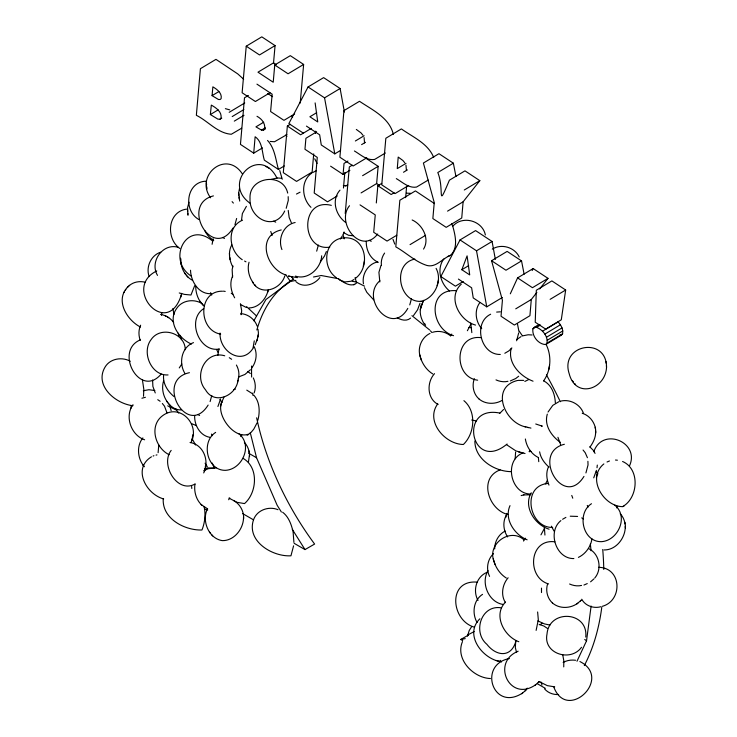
<?xml version="1.0" encoding="UTF-8"?>
<svg xmlns="http://www.w3.org/2000/svg" width="737" height="737" viewBox="0 0 737 737"><rect width="100%" height="100%" fill="white"/><g stroke="black" fill="none" stroke-linecap="round" stroke-linejoin="round"><path stroke-width="1.11" d="M293.906 542.377L293.114 532.05M494.711 548.927C494.564 541.631 498.608 534.353 505.195 531.055M474.868 441.048C474.803 459.068 494.297 471.348 510.852 471.643M163.568 375.455C162.849 383.82 167.787 391.43 174.015 396.57M515.605 452.085L515.154 458.819M241.487 220.437L242.362 213.601L246.398 206.342M525.868 426.953C504.32 422.826 490.05 387.247 517.411 380.504M217.784 355.464L218.963 349.052M321.673 255.785C321.102 268.213 308.048 280.373 295.399 276.117M470.768 323.119L471.827 332.636M544.357 527.241L544.929 535.062M221.063 404.235C217.507 417.52 236.015 441.095 250 433.457M420.716 307.541C419.224 313.207 421.278 319.232 424.245 324.077M603.861 463.932C586.532 477.834 603.106 506.245 622.489 506.66C638.187 498.258 640.37 469.091 622.581 461.482M364.539 142.877L364.087 137.579M406.428 170.505L405.976 165.208M163.236 498.903C162.029 518.562 184.563 530.566 201.966 530.004C204.858 522.782 205.715 514.758 204.269 507.111M241.1 314.727L241.699 310.784L240.4 303.718M238.346 378.671C239.608 374.129 238.687 369.126 236.42 365.045M257.839 337.058L258.438 333.115L257.996 329.255M420.597 301.378C434.415 298.78 442.882 280.659 436.083 268.36M563.741 666.902L563.805 660.748L562.718 654.686M545.675 344.566L547.029 343.129C548.107 336.256 542.708 329.798 536.6 327.339L534.279 327.339L532.915 328.803C531.838 336.072 538.323 344.317 545.675 344.566L561.235 335.234L562.589 333.797C563.501 329.31 561.004 325.063 558.093 321.857L542.533 331.199M527.13 539.806C514.49 534.73 503.878 519.115 510.004 505.637M453.356 163.19L437.806 172.532C444.816 189.75 436.341 210.985 449.413 180.187L464.973 170.855L479.833 180.657L463.112 201.8L461.74 218.005L446.189 227.346L432.859 218.557L434.25 202.564L423.397 163.034L438.957 153.692L453.356 163.19L455.954 176.53M536.858 292.451L531.294 299.498L529.921 315.712L514.362 325.045L501.031 316.256L502.422 300.263L491.57 260.732L507.13 251.4L521.538 260.898L524.136 274.238M130.983 408.197L131.204 405.626M187.907 214.375L187.576 207.668L188.985 202.251M210.589 197.811C194.356 175.765 226.01 149.252 242.233 173.711M212.09 244.297L213.159 238.77M232.68 266.711C229.262 260.087 227.963 251.603 231.777 244.896M239.7 201.09L238.668 193.011L239.497 188.469M248.397 95.451L244.509 97.781L240.455 144.397L253.721 153.149L255.131 136.75C262.63 141.937 261.93 152.393 264.353 160.159L278.448 169.455L284.279 165.954M330.609 166.184L343.083 174.411L344.022 163.421L347.91 161.081M343.47 188.027L344.824 172.44M290.277 124.295L287.356 126.045L283.303 172.651L296.569 181.403L312.129 172.071L313.713 153.876M315.491 133.415L315.685 131.14M212.072 95.635L212.864 86.846C217.028 89.315 222.233 93.102 221.128 98.647L220.105 99.523L218.419 99.467L212.072 95.635L218.88 91.554M300.217 103.06L303.635 64.441L290.304 55.653L274.744 64.985L273.215 82.231L257.987 72.18L273.538 62.848L275.067 45.602L261.801 36.85L246.241 46.191L242.123 92.761L255.389 101.513L269.982 92.751M345.22 213.49L349.338 166.921L352.258 165.171M361.084 192.919L376.635 183.577L378.164 166.332L365.847 158.206M376.312 202.961L377.841 185.724L381.729 183.384M405.626 197.673L406.631 186.314M143.503 396.285L143.835 389.385L142.434 380.016M543.574 380.937C550.88 370.693 551.773 356.478 546.467 345.156M190.865 442.688C200.805 424.954 179.892 402.466 162.416 415.825C148.819 426.023 155.314 448.114 169.188 454.729M203.698 472.933C209.677 461.27 203.688 444.678 190.045 442.476M355.252 278.503C370.582 267.439 366.63 237.378 345.183 237.793C324.114 238.014 320.991 267.116 336.302 277.646M210.367 114.548L211.316 105.105C216.061 107.74 222.233 111.978 220.971 118.279L219.819 119.293L217.811 119.09L210.367 114.548L218.143 109.877M597.007 467.728L597.302 465.084M161.504 315.344L161.808 312.764M152.605 380.016L152.881 386.437L155.258 392.941M576.988 661.246L586.532 640.84L591.111 606.063M249.438 454.95L248.443 462.09M243.514 516.969C243.846 528.438 234.375 540.894 222.27 540.626C208.507 538.526 201.339 520.322 207.622 508.594M595.607 431.173C596.049 436.958 593.276 442.513 589.959 447.083M606.542 367.247C605.492 389.495 575.634 399.113 569.194 373.714C559.521 344.382 606.588 335.989 606.542 367.247L606.394 365.626M625.262 526.301C625.593 537.761 616.123 550.217 604.018 549.949M565.666 290.01L561.29 319.803L545.73 329.144L535.228 322.216L536.324 290.249L551.884 280.908L565.666 290.01L550.115 299.342M194.927 484.237C193.859 491.809 196.254 500.23 202.095 505.37M518.719 332.829L516.619 340.78M591.968 538.885C590.742 546.707 585.602 553.966 578.407 557.384M293.593 545.822L290.949 555.799C272.22 556.914 246.167 540.986 253.565 519.686C256.983 510.022 268.839 505.868 277.996 509.691M548.687 369.919L549.572 365.156M511.266 348.297C507.213 362.963 520.239 376.404 533.044 381.186M505.702 517.595L506.826 513.422M547.305 414.12C543.897 425.24 551.562 436.147 560.295 442.32M221.238 403.406L223.993 397.05M420.901 306.712L423.655 300.355M420.818 308.287L422.927 301.497M597.477 472.795L596.417 477.696M191.638 440.486L192.145 438.183M192.375 437.105L192.901 434.664M205.199 467.341L205.724 464.909M204.471 470.722L204.969 468.419M220.603 406.354L221.662 401.453M257.867 420.274C260.087 411.937 259.885 401.932 253.841 395.198M363.258 266.324L363.765 264.021M363.995 262.943L364.52 260.502M420.256 309.66L421.315 304.759M156.769 270.93C121.494 288.103 167.456 339.729 181.311 294.929M224.73 355.787C205.42 350.029 193.287 375.888 205.494 389.781C214.338 405.47 236.301 395.787 237.996 380.228M249.032 307.919C258.742 307.863 266.26 298.853 268.222 289.954M255.214 344.759L257.48 338.624M437.161 285.68L438.515 279.738M180.823 297.075L181.671 293.363M236.641 218.465L234.965 224.564M211.786 395.493L210.1 401.591M241.174 314.395L241.607 312.497M237.507 382.374L238.852 376.432M267.734 292.101L268.157 290.249M256.992 340.77L258.346 334.828M318.366 245.062L316.689 251.16M411.439 298.798L409.763 304.897M158.768 445.019L158.114 452.684M163.642 380.78C161.265 388.159 163.19 396.699 167.916 402.724M249.042 262.234C247.015 269.337 249.069 277.444 253.556 283.201M233.012 265.993L232.155 269.456L232.56 277.333M254.173 392.895C255.988 388.04 255.518 382.558 253.307 377.915M515.743 640.757L515.338 647.611L516.582 652.521M220.612 398.993L217.912 406.502M419.989 303.285L417.566 309.807L413.503 315.537M596.436 470.344L593.727 477.843M629.591 465.646C639.909 442.568 603.585 427.027 594.197 450.62M474.352 378.671C471.754 385.479 473.347 393.89 478.847 398.818M467.461 636.114L469.193 630.577L471.781 626.459M547.637 583.833C545.444 590.392 547.25 598.26 552.437 602.94M194.669 285.689L190.966 295.021L184.48 294.395L179.248 292.976M326.353 251.52L324.492 256.071L320.429 261.801M536.121 630.393L538.314 619.688L537.623 611.977M140.638 325.192C138.436 329.973 138.482 335.446 140.233 340.356M286.196 208.295L288.305 200.307L288.176 196.659M343.331 233.998L344.087 231.943M585.924 472.933L588.034 464.946L587.905 461.298M461.85 269.724L467.092 255.868L469.709 274.91L461.85 269.724L468.658 265.642M128.081 286.711C114.594 299.701 126.69 320.033 140.472 327.044M257.102 422.798L253.749 429.201L250.875 432.61M462.486 641.605C454.95 659.016 473.301 678.012 490.474 678.537M232.745 275.767C229.336 282.833 230.911 291.216 234.661 297.822M470.823 324.354L467.369 330.729M544.413 528.466L540.958 534.85M515.817 641.503C510.944 658.205 496.029 656.142 486.853 644.285C472.389 632.18 481.197 604.285 501.446 607.859M284.814 275.896C280.733 289.881 260.097 296.431 252.386 281.774M539.65 288.932L548.006 278.356L533.146 268.554L517.586 277.895L510.308 293.814M532.169 270.543L533.146 268.554M380.965 265.532L378.919 272.322L379.822 281.939M344.409 112.042L340.116 88.504L323.626 77.625L308.066 86.966L288.867 123.586L303.46 133.213M495.356 259.396L492.076 241.469L475.586 230.589L460.026 239.93L440.837 276.55L455.42 286.177L463.204 281.506M548.678 466.512C545.702 472.251 546.578 479.308 548.973 485.093M531.248 492.777C522.975 506.816 534.933 524.919 549.111 529.194M545.555 483.73L547.37 480.367M548.042 412.038L552.796 405.359L559.005 401.628M253.85 320.788L265.919 299.526L290.369 281.479L295.878 280.41M506.982 514.131C502.348 520.967 503.168 530.207 507.618 536.923M123.991 292.405L124.544 291.465M125.308 290.138L125.76 289.365M479.824 302.64C474.048 310.452 475.568 321.562 481.712 328.711M171.177 450.399C159.855 464.678 177.488 494.186 195.204 483.923M233.003 228.046C212.32 261.386 179.671 204.232 213.417 195.895M133.001 404.724C124.341 416.35 131.131 435.309 144.627 439.786M181.809 364.032L179.257 367.929M284.703 211.003C274.698 232.312 248.793 218.244 250.027 198.539C248.618 176.806 282.888 171.785 287.697 193.076M208.138 405.074C186.922 438.837 154.521 379.887 189.427 372.692M349.504 205.734C335.547 222.583 360.743 255.739 377.685 234.034M340.43 239.018L342.3 235.932M407.801 308.379C391.762 336.956 359.656 298.19 379.887 280.742M443.821 258.963C436.396 268.83 440.385 283.57 449.478 290.931M488.032 570.659C480.469 582.884 488.742 602.534 503.307 604.469M583.962 476.415C563.28 509.764 530.631 452.601 564.376 444.273M142.867 437.907C136.336 445.968 137.579 458.23 143.789 466.07M384.585 253.077C382.116 256.568 380.826 261.036 381.397 265.302M228.654 499.741L229.76 497.945M594.787 577.992C602.396 569.038 599.43 553.846 588.771 548.678M251.51 368.288C256.264 362.272 257.674 353.64 254.154 346.666M450.547 335.989L451.763 334.082M523.528 541.059L525.361 538.194M525.159 690.818L527.277 688.137M529.249 451.772L530.17 450.39M437.741 403.876C425.028 421.076 444.816 444.264 463.38 444.494C474.84 433.503 476.682 411.301 463.905 400.661M240.778 436.544L241.837 434.968M616.593 507.894L617.652 506.31M253.335 347.846C241.828 366.639 219 350.913 220.068 333.06M339.978 190.155C331.143 199.893 335.639 215.305 345.635 222.408M423.545 249.088C430.04 238.797 422.55 224.619 412.158 219.976M499.797 413.319L503.555 409.496M434.526 373.65C426.557 382.3 426.944 398.634 438.1 404.466M508.125 577.771C502.367 584.441 500.552 594.943 505.416 602.599M319.886 277.563C314.45 284.814 303.036 288.416 295.85 281.562M263.708 122.195L255.932 126.865L261.515 130.108L263.45 130.071L264.583 128.864C265.615 123.438 261.534 118.685 257.001 116.299M581.521 647.27C570.742 662.425 542.883 653.802 547.011 634.013C549.083 608.891 588.458 611.194 585.758 637.063M493.514 553.653C487.443 559.319 485.867 568.973 489.571 576.38M461.251 284.196C446.981 297.186 459.317 320.65 475.522 325.081M479.898 618.776C463.932 634.17 481.952 658.408 499.935 661.513L496.185 660.435M505.545 602.083C492.694 614.87 503.997 636.317 518.83 641.734M161.182 374.046C140.002 399.205 113.793 350.803 140.279 339.914M511.902 347.984L508.788 350.941L504.817 353.272M560.875 520.608C547.103 531.617 555.984 559.033 573.874 558.563M250.442 369.744L244.924 374.46L238.668 376.911M129.039 285.809C133.351 281.875 139.754 280.815 145.3 282.253M127.271 287.467L129.592 285.302M311.88 173.002C300.456 180.805 301.682 198.336 310.959 207.327M452.905 226.148C462.477 215.057 482.532 220.658 485.361 234.937M518.682 376.229L515.688 378.542L510.354 380.918M507.102 444.024C471.348 473.688 457.428 404.456 499.843 413.079M590.586 581.825L593.958 578.867M215.655 432.389C200.593 441.905 206.876 470.86 225.633 470.326C242.436 469.276 253.031 445.139 238.991 433.844M591.47 503.73C576.408 513.256 582.7 542.211 601.456 541.667C618.251 540.617 628.854 516.48 614.815 505.186M542.174 623.318L539.908 624.773M552.317 602.848C559.309 609.131 570.567 608.661 577.826 603.142M580.351 600.968L581.244 600.194L576.942 603.907M509.387 658.546C477.419 664.544 493.117 712.393 522.634 692.992M518.166 651.204C490.602 662.268 509.912 703.052 535.688 684.719M538.213 682.545L539.106 681.771L534.804 685.484M521.75 693.757L526.052 690.044M434.526 203.615L415.419 190.911L399.859 200.243L395.806 246.858C406.327 252.763 415.346 261.856 427.045 265.495C436.12 267.798 442.633 258.328 450.325 255.417C458.257 248.562 455.466 236.144 453.062 227.309A22.746 10.825 59 0 0 451.551 223.532M203.716 308.637C186.231 319.803 199.414 352.894 219.322 348.988M516.757 339.536L521.087 336.579M356.588 283.026C350.996 287.918 343.12 282.114 338.283 278.761M467.498 635.091L474.213 631.554M482.551 594.354C473.311 600.259 471.846 613.414 477.06 622.479M410.583 318.117C406.713 321.535 401.241 320.153 397.261 317.767M275.067 45.602L259.507 54.943L246.241 46.191M303.635 64.441L288.075 73.783L274.744 64.985M229.179 112.319L244.739 102.977M219.819 119.293L221.763 118.123M232.201 116.566L243.873 109.555M234.292 121.126L244.021 115.285M241.635 128.21L231.335 134.245C217.691 133.388 208.018 121.052 196.355 115.304L200.409 68.698L215.969 59.356L237.738 73.893L243.661 79.209M261.515 130.108L265.403 127.777M263.45 130.071L265.394 128.911M294.653 113.931L283.957 120.352L270.599 111.536L272.165 94.189L256.937 84.138M308.066 86.966L324.556 97.846L340.116 88.504M316.689 112.678L309.89 116.759L317.748 121.946L315.132 102.904M253.721 153.149L262.473 147.897M286.905 134.613L274.533 141.744L270.203 141.449M311.318 128.376L300.622 134.797L287.356 126.045M316.606 131.859L305.91 138.28L304.961 149.27L317.279 157.396L314.202 193.03L327.532 201.827L337.251 195.987M355.372 140.988L364.124 135.737M306.454 126.11L319.665 134.825L321.277 144.959L334.791 153.876L340.623 150.376M361.609 144.618L365.506 142.287M366.768 157.819L353.152 165.991L339.886 157.239L343.939 110.624L359.499 101.291C372.259 109.924 389.458 117.745 393.346 134.355M343.083 174.411L349.891 170.33M385.331 153.02L374.636 159.441C366.888 160.767 360.605 154.604 354.414 150.974M362.604 175.673L378.164 166.332M406.013 163.365L397.261 168.616L398.21 157.073L402.918 160.519L404.742 162.739M403.507 172.246L407.395 169.915M394.083 192.762L391.172 194.513L377.841 185.724M408.657 185.448L395.05 193.619L381.775 184.867L385.838 138.261L401.389 128.92C412.858 137.137 428.05 143.393 433.697 157.46M428.197 180.068L416.525 187.069C408.786 188.405 402.494 182.232 396.313 178.603M464.273 189.999L479.833 180.657M396.773 235.25L387.054 241.082L373.696 232.275L375.262 214.918L360.034 204.877M447.552 211.132L463.112 201.8M410.048 244.629L425.608 235.296M460.026 239.93L476.526 250.81L492.076 241.469M521.538 260.898L505.978 270.23L491.57 260.732M458.414 279.074L471.625 287.789L473.237 297.923L486.752 306.841L502.312 297.499M548.006 278.356L532.455 287.697L517.586 277.895M515.734 308.84L531.294 299.498M534.279 327.339L539.134 324.418M532.915 328.803L536.803 326.463M536.6 327.339L540.488 325.008M544.864 334.101L560.424 324.759M546.504 337.242L562.055 327.901M547.241 340.273L562.801 330.941M547.029 343.129L562.589 333.797M294.118 543.307L305.007 549.59L314.616 544.053A200.851 115.967 60 0 1 256.642 417.796M462.725 640.646L460.736 639.504L468.419 635.064M490.658 314.211C472.666 322.852 480.69 354.976 500.285 354.451M523.067 452.85C503.325 460.339 510.548 494.49 531.045 494.03M562.607 519.272L565.896 517.383M242.519 220.179C225.909 227.153 228.875 250.967 242.243 259.71M351.825 280.751L354 279.516M524.836 381.453L528.447 379.693M296.477 194.043L300.079 192.182M151.463 456.811C132.319 468.465 145.954 494.131 163.669 498.94M312.93 172.44L316.339 170.708M193.49 342.613C181.477 347.191 178.566 362.908 184.803 373.263M563.169 662.499C566.873 660.26 571.368 659.735 575.597 660.251M429.975 333.419C421.481 337.472 417.041 348.361 420.449 357.15M203.652 470.777L208.221 468.704L216.227 467.921M492.279 249.134C501.4 243.33 514.629 247.217 519.244 256.983M602.212 606.358C622.968 600.71 621.917 567.545 598.536 567.315M587.26 583.593L583.944 585.04M353.732 284.814L354.663 284.408M247.144 435.245L248.074 434.839M622.968 506.595L623.898 506.19M501.971 400.486C494.813 404.604 485.02 404.383 478.728 398.726M345.478 185.89L347.781 184.996M456.452 290.7C426.576 288.167 430.408 328.988 453.541 335.685M500.11 469.893C477.972 478.184 488.64 510.188 508.069 514.546M487.231 572.271C476.369 576.426 472.417 590.604 478.037 600.415M477.079 582.129C447.202 579.586 451.035 620.416 474.158 627.113M153.075 456.065L153.913 455.696M607.048 461.998L609.453 460.975M448.114 256.319L450.325 255.417M160.721 252.192C150.965 255.205 145.64 267.163 149.178 276.596M271.115 179.367L277.305 177.967L281.267 178.253M339.407 279.802L344.759 281.958L350.886 281.258M377.473 261.976C367.947 263.947 361.692 274.413 363.461 283.782M522.966 335.796L528.153 334.773L532.114 334.976M523.721 494.923L530.05 494.822M143.328 390.73L148.902 389.716L154.881 390.527M186.599 209.105C167.465 211.722 165.622 238.548 179.846 248.516M295.141 222.5C283.404 224.886 277.582 238.917 281.939 249.567M329.761 247.162C300.604 251.492 299.71 197.415 331.309 205.356M414.857 259.065C391.642 263.772 398.837 302.824 421.149 301.35M141.928 398.22L145.41 397.28M156.069 455.116L156.972 454.876M521.16 495.586L523.961 494.859M233.629 389.633L235.343 389.2M204.416 468.824L208.313 467.884L214.458 468.179M432.822 332.221C438.755 330.425 445.489 331.742 450.307 335.667M313.501 277.001L321.212 275.509L338.771 278.779M460.736 639.504L465.222 638.629M600.968 606.698C593.838 608.808 585.316 605.943 581.76 599.218M281.23 229.935C256.052 235.739 266.029 268.452 285.652 274.919M560.903 401.085C570.023 398.892 580.323 404.327 583.437 413.217M507.94 381.315C503.951 382.263 499.714 381.563 496.01 379.896M581.539 585.436C577.541 586.385 573.312 585.685 569.6 584.017M518.185 380.393L523.694 380.384M548.466 483.408C520.93 485.259 528.696 528.143 552.676 527.434M206.213 181.182C186.433 181.532 182.656 210.358 198.879 219.543M545.306 483.647L547.398 483.463M496.646 312.083L500.312 311.825M529.24 451.532L531.073 451.403M570.235 516.204L577.578 516.434M222.463 291.198C197.461 290.857 198.299 330.471 220.667 334.119M211.445 293.602C199.018 294.818 190.717 281.35 190.533 270.23M168.045 374.94C151.278 376.036 141.283 352.295 151.085 339.628C160.509 325.57 185.024 332.755 185.282 349.688M352.986 235.748L348.546 235.278L343.571 232.634M181.366 409.91C175.286 410.325 169.98 406.096 166.746 401.306M558.637 694.494C553.404 694.899 548.088 692.937 544.615 688.948M559.696 335.215L561.235 335.234M554.712 686.856L547.296 685.631L539.162 681.596M343.322 185.696L346.39 185.788M406.492 193.177L410.583 193.306M297.37 277.674L288.443 276.025L289.687 276.384M615.487 460.035L617.413 460.201M476.332 420.947L471.671 420.016M549.922 625.068L544.459 623.898L537.936 620.941M468.833 327.44L471.081 327.716M481.307 337.684C453.946 334.018 453.2 377.27 477.659 380.191M554.897 541.806C528.954 538.415 526.476 577.532 548.577 583.953M223.385 291.152L225.209 291.419M241.036 313.621C248.203 314.202 254.744 319.259 257.13 326.049M539.134 624.405L543.888 626.026L547.609 628.523M524.624 426.594L530.944 428.096M506.77 444.835L515.928 450.924L525.039 453.531M132.927 405.709C115.617 403.858 94.096 385.598 105.013 367.164C109.942 358.56 122.02 356.588 130.311 361.259M351.936 281.221L356.321 282.041L364.548 286.168M207.733 509.958L204.352 508.935M178.391 247.365C162.785 242.574 149.344 261.819 157.497 275.38M160.528 314.377C165.678 315.279 170.588 318.154 173.665 322.419M209.852 437.308C199.902 435.641 194.218 424.945 194.651 415.502M291.336 276.845L292.202 277.094M541.428 425.912L542.285 426.161L535.735 423.987M527.517 427.414L528.374 427.663M518.719 452.021L519.963 452.38M521.621 452.85L522.478 453.098M229.76 109.868L225.365 108.661M246.379 307.522L240.419 304.436M277.02 178.216C260.225 144.139 220.483 182.14 250.11 203.283M176.115 409.929L167.704 405.838M196.438 425.645L191.638 423.637M582.23 413.264C590.512 415.779 596.187 424.199 595.754 432.794M192.458 280.29C185.816 276.863 181.578 269.53 180.897 262.197M201.081 504.55L207.364 508.687M246.766 390.131L252.441 393.705M369.228 240.299L371.245 241.285M273.694 221.164L275.712 222.159M222.463 237.434L224.49 238.42M197.599 414.461L199.626 415.447M242.934 458.313C258.899 467.065 257.185 492.565 244.527 503.583L236.992 502.321L228.94 498.092M378.339 262.335C370.223 258.973 365.957 249.806 366.271 241.34M191.408 344.059C178.336 338.394 167.069 321.378 176.862 308.149C182.398 299.959 194.522 298.531 202.509 303.884M538.047 457.345C531.091 453.872 526.531 446.539 525.361 438.985M244.583 261.055L245.974 261.819M265.928 166.507L267.172 167.198M268.093 167.695L269.438 168.451M165.226 315.749L166.479 316.44M167.391 316.938L168.745 317.693M579.881 661.522C613.359 678.298 566.707 722.804 553.671 686.654M248.664 453.218L256.559 457.769L277.149 505.26L281.387 512.012M242.63 513.578L253.519 519.861M537.365 683.743L545.325 688.34M581.723 517.89L583.354 518.931M543.759 380.909C551.764 385.027 554.915 394.249 555.348 402.715M273.538 62.848L276.393 64.727M356.321 129.445L361.019 132.89L362.853 135.111M267.752 93.516L272.561 96.685M376.635 183.577L379.491 185.466M213.721 240.373C209.842 238.088 206.581 234.615 204.729 230.506M231.234 293.243L232.818 294.293M229.271 357.703L231.648 359.278M157.746 399.694L160.122 401.269M432.739 373.926C425.903 369.688 421.371 362.355 419.639 354.589M523.896 539.779C510.013 527.204 486.779 544.238 494.039 561.272M506.328 578.048C499.493 573.81 494.969 566.467 493.228 558.71M233.85 500.653C240.133 504.265 243.965 511.377 243.652 518.599M584.717 639.458L586.532 640.84M411.946 315.657L429.68 329.983M191.012 275.979C166.359 259.673 186.691 219.221 212.726 241.165M203.836 506.77L204.49 507.305M195.72 286.242C195.701 293.648 198.493 301.313 204.287 306.122M282.639 512.224C288.6 516.757 291.272 524.237 292.948 531.266M247.862 371.43L250.331 373.53M589.84 446.862L593.534 450.574L595.063 453.402M373.677 299.876L366.814 292.303L364.493 287.716M549.001 467.147C544.459 463.103 540.608 457.953 539.622 451.827M246.573 306.629L256.559 316.007M583.05 450.021L585.196 452.693L587.426 457.714M232.1 201.643L233.389 203.08M162.352 403.498L164.489 406.17L166.986 412.84M430.436 330.849L431.946 332.58M620.204 513.753C623.861 517.485 625.473 522.773 625.4 527.922M293.768 279.48L291.465 276.67L292.626 278.098M244.38 442.403C248.047 446.143 249.65 451.431 249.585 456.581M142.628 464.651L144.36 466.761M572.327 380.633L573.497 382.061M574.639 383.443L575.579 384.594M254.698 284.593L255.638 285.735M184.701 273.187L185.871 274.606M187.014 275.997L187.953 277.14M199.902 301.23L201.063 302.658M202.205 304.049L203.145 305.192M169.059 404.116L169.989 405.258M209.446 531.985L210.607 533.404M211.749 534.795L212.689 535.937M178.732 413.116L175.581 408.657M205.098 463.177L207.327 466.797M596.288 471.56L597.947 473.882M219.921 399.445L222.123 402.531M500.211 660.324L501.372 662.029M285.956 274.809L290.369 281.479M216.623 349.587L218.152 352.572M192.615 439.639L195.6 444.991M292.294 529.359L305.007 549.59M285.947 134.88L286.923 136.474M554.04 531.119L551.396 526.181M314.708 158.796L317.103 163.402M587.251 505.416L588.172 507.001M211.436 434.075L212.357 435.65M424.549 323.368L425.608 325.321M593.534 450.574L594.446 452.26M291.852 115.672L292.607 117.257M210.589 292.644L211.722 295.067M282.253 179.229L279.738 170.551M394.774 244.094L392.987 239.368M560.617 444.604L557.927 437.271M291.382 222.832L289.162 217.489L288.222 210.413M214.449 468.391L212.238 463.048M272.091 235.564L270.755 231.473M571.765 495.448L572.769 498.203M542.008 685.023L540.949 681.992M517.521 324.151L518.876 331.171M494.251 561.916L495.034 564.413M420.661 357.804L421.435 360.292M180.233 335.381L181.486 339.729M170.164 407.192L171.159 410.702M342.954 234.43L344.197 238.862M355.077 277.609L356.321 282.041M174.015 314.432L172.873 308.49M250.193 432.407L256.559 457.769M278.448 169.455C275.675 159.607 274.827 148.294 267.559 140.445M178.179 333.188L178.934 336.468M476.526 250.81L486.752 306.841M324.556 97.846L334.791 153.876M590.365 543.97L591.046 550.769M538.388 457.649L538.765 461.666M238.668 193.011L238.862 195.167M239.037 197.028L239.23 199.091M229.428 253.288L229.622 255.444M229.797 257.305L229.99 259.369M206.406 182.813L206.609 184.969M206.784 186.83L206.968 188.893M187.438 209.28L187.631 211.436M187.806 213.297L187.999 215.361M180.731 260.345L180.528 258.19L181.09 264.27M191.62 486.494L191.804 488.493M624.893 522.34L625.031 523.896M606.035 361.664L606.173 363.221M595.238 427.22L595.376 428.777M249.069 450.998L249.207 452.555M541.492 588.098L541.502 592.557M519.235 331.226A297.333 171.666 60 0 1 522.478 335.943M546.449 374.912A297.333 171.666 60 0 1 560.313 401.702M602.737 549.489A297.333 171.666 60 0 1 603.769 569.461M601.761 607.445A297.333 171.666 60 0 1 584.312 665.575M252.984 395.437A200.851 115.967 60 0 1 252.727 393.107M251.63 377.049A200.851 115.967 60 0 1 251.621 366.022M253.15 347.68A200.851 115.967 60 0 1 254.293 340.835M256.854 329.992A200.851 115.967 60 0 1 292.976 279.47"/></g></svg>
